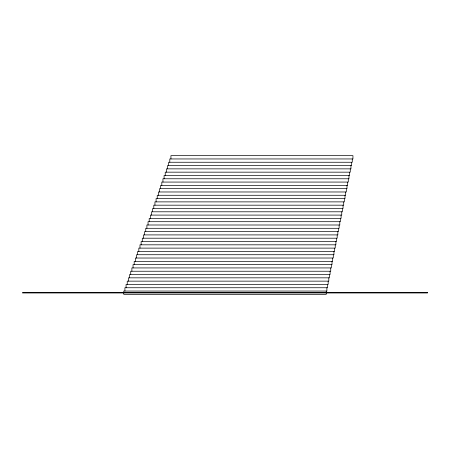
<?xml version="1.0" encoding="UTF-8"?>
<svg xmlns="http://www.w3.org/2000/svg" width="450" height="450" viewBox="0 0 450 450"><rect width="100%" height="100%" fill="white"/><g stroke="black" fill="none" stroke-linecap="round" stroke-linejoin="round"><path stroke-width="0.67" d="M352.277 158.951L352.277 162.253L168.654 162.253L168.654 165.555M351.613 162.253L351.613 165.555L167.513 165.555L167.513 168.862M350.949 165.555L350.949 168.862L166.376 168.862L166.376 172.164M350.286 168.862L350.286 172.164L165.234 172.164L165.234 175.466M349.627 172.164L349.627 175.466L164.093 175.466L164.093 178.768M348.964 175.466L348.964 178.768L162.951 178.768L162.951 182.07M348.306 178.768L348.306 182.07L161.809 182.07L161.809 185.372M347.647 182.07L347.647 185.372L160.667 185.372L160.667 188.674M346.989 185.372L346.989 188.674L159.525 188.674L159.525 191.976M346.331 188.674L346.331 191.976L158.377 191.976L158.377 195.278M345.673 191.976L345.673 195.278L157.236 195.278L157.236 198.579M345.015 195.278L345.015 198.579L156.088 198.579L156.088 201.881M344.357 198.579L344.357 201.881L154.941 201.881L154.941 205.183M343.704 201.881L343.704 205.183L153.793 205.183L153.793 208.491M343.046 205.183L343.046 208.491L152.646 208.491L152.646 211.792M342.394 208.491L342.394 211.792L151.498 211.792L151.498 215.094M341.741 211.792L341.741 215.094L150.351 215.094L150.351 218.396M341.089 215.094L341.089 218.396L149.203 218.396L149.203 221.698M340.436 218.396L340.436 221.698L148.05 221.698L148.05 225M339.784 221.698L339.784 225L146.903 225L146.903 228.302M339.131 225L339.131 228.302L145.749 228.302L145.749 231.604M338.484 228.302L338.484 231.604L144.596 231.604L144.596 234.906M337.832 231.604L337.832 234.906L143.443 234.906L143.443 238.208M337.185 234.906L337.185 238.208L142.29 238.208L142.29 241.509M336.532 238.208L336.532 241.509L141.137 241.509L141.137 244.817M335.886 241.509L335.886 244.817L139.984 244.817L139.984 248.119M335.239 244.817L335.239 248.119L138.831 248.119L138.831 251.421M334.592 248.119L334.592 251.421L137.672 251.421L137.672 254.722M333.945 251.421L333.945 254.722L136.519 254.722L136.519 258.024M333.304 254.722L333.304 258.024L135.36 258.024L135.36 261.326M332.657 258.024L332.657 261.326L134.201 261.326L134.201 264.628M332.016 261.326L332.016 264.628L133.043 264.628L133.043 267.93M331.369 264.628L331.369 267.93L131.884 267.93L131.884 271.232M330.728 267.93L330.728 271.232L130.725 271.232L130.725 274.534M330.086 271.232L330.086 274.534L129.561 274.534L129.561 277.836M329.445 274.534L329.445 277.836L128.402 277.836L128.402 281.137M328.804 277.836L328.804 281.137L127.237 281.137L127.237 284.445M328.162 281.137L328.162 284.445L126.079 284.445L126.079 287.747M327.527 284.445L327.527 287.747L124.914 287.747L124.914 291.049M326.886 287.747L326.886 291.049L123.75 291.049L123.75 294.351L326.25 294.351L326.25 291.049M170.933 158.951L170.933 155.649L352.941 155.649L352.941 158.951L169.791 158.951L169.791 162.253M427.5 292.421L22.5 292.421L22.5 292.973L427.5 292.973L427.5 292.421"/></g></svg>
